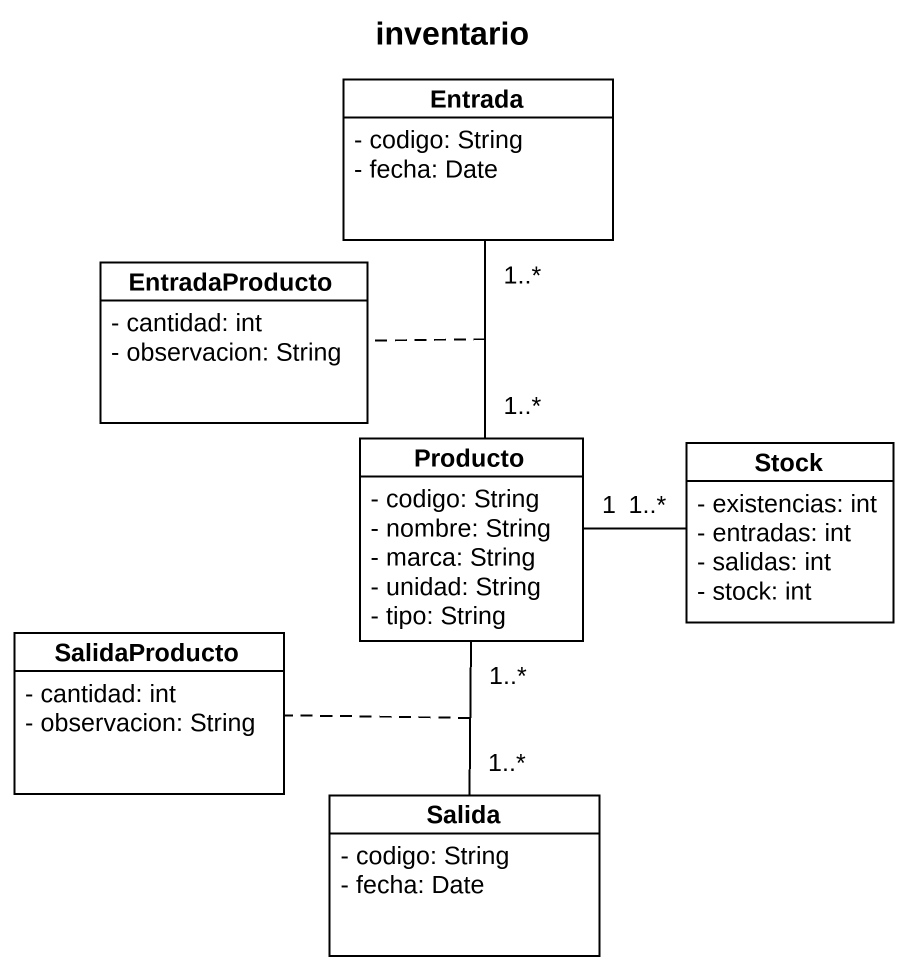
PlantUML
@startuml
title inventario
hide circle
hide empty members
skinparam classAttributeIconSize 0
class Entrada {
  - codigo: String
  - fecha: Date
}
class EntradaProducto {
  - cantidad: int
  - observacion: String
}
class Producto {
  - codigo: String
  - nombre: String
  - marca: String
  - unidad: String
  - tipo: String
}
class Stock {
  - existencias: int
  - entradas: int
  - salidas: int
  - stock: int
}
class SalidaProducto {
  - cantidad: int
  - observacion: String
}
class Salida {
  - codigo: String
  - fecha: Date
}
Producto "1..*" -up- "1..*" Entrada
(Producto, Entrada) .. EntradaProducto
Producto "1" -right- "1..*" Stock
Producto "1..*" -- "1..*" Salida
(Producto, Salida) .. SalidaProducto
@enduml
